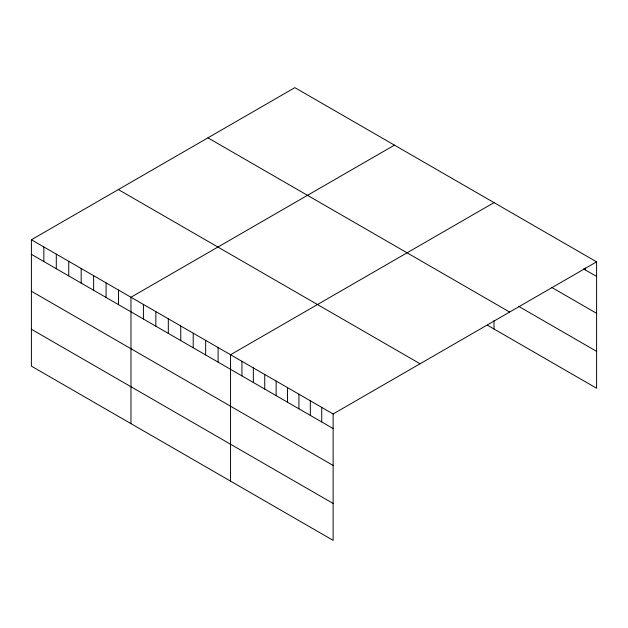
<?xml version="1.0" encoding="UTF-8"?>
<svg xmlns="http://www.w3.org/2000/svg" width="628" height="628" viewBox="0 0 628 628"><rect width="100%" height="100%" fill="white"/><g stroke="black" fill="none" stroke-linecap="round" stroke-linejoin="round"><path stroke-width="0.94" d="M31.4 239.763L333.13 413.962L333.13 540.355L31.4 366.148L31.4 239.763L294.87 87.645L596.6 261.852L596.6 388.237L487.375 325.178M394.439 145.139L130.969 297.248L130.969 423.633M494.008 202.624L230.547 354.734L230.547 481.119M333.13 413.962L596.6 261.852M583.569 268.917L596.6 276.438M551.816 287.483L596.6 313.333M518.438 306.221L596.6 351.35M207.923 137.846L509.653 312.045M118.347 189.562L420.077 363.769M31.4 254.348L333.13 428.547M31.4 291.243L333.13 465.442M31.4 329.253L333.13 503.46M585.202 267.913L585.202 269.859M494.008 320.5L494.008 329.009M321.732 407.384L321.732 421.969M310.334 400.797L310.334 415.391M298.936 394.219L298.936 408.804M287.538 387.641L287.538 402.226M276.139 381.055L276.139 395.648M264.741 374.476L264.741 389.062M253.343 367.898L253.343 382.483M241.945 361.312L241.945 375.905M218.097 347.551L218.097 362.136M205.654 340.36L205.654 354.946M193.204 333.178L193.204 347.763M180.762 325.987L180.762 340.58M168.312 318.804L168.312 333.389M155.862 311.621L155.862 326.207M143.419 304.431L143.419 319.016M118.527 290.058L118.527 304.651M106.077 282.875L106.077 297.46M93.635 275.692L93.635 290.277M81.185 268.501L81.185 283.087M68.742 261.319L68.742 275.904M56.292 254.128L56.292 268.721M43.85 246.945L43.85 261.531"/></g></svg>
